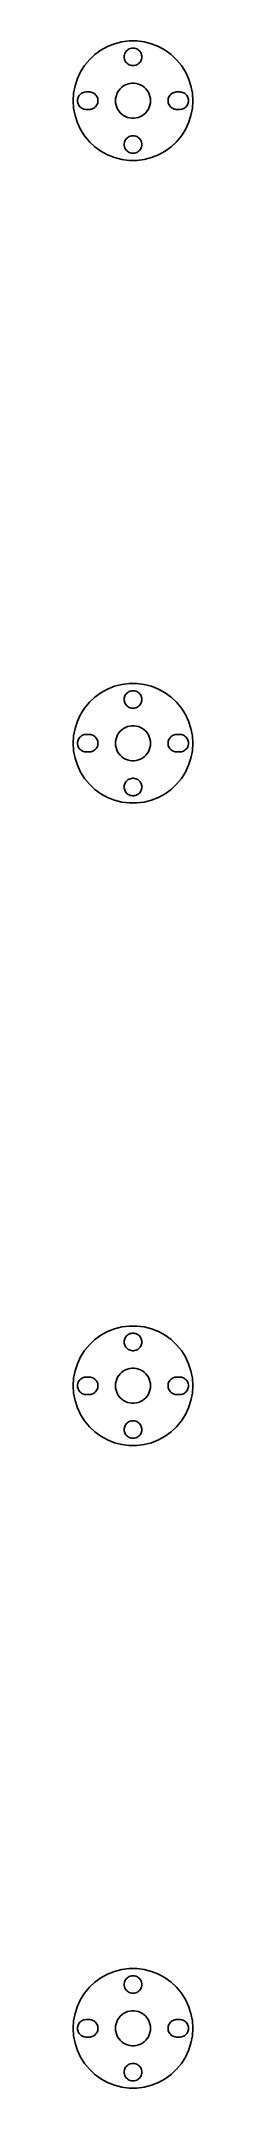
# Model space of a CAD drawing. Header units: metres. Extents: x -10 to 10, y -10 to 340.
import ezdxf

# ---------------------------------------------------------------- set-up
doc = ezdxf.new("R2010")
doc.units = ezdxf.units.M

msp = doc.modelspace()

# ---------------------------------------------------------------- linework, layer by layer
for p, q in [((-1.92065, 340.068), (-3.16742, 339.748)), ((-0.6436, 340.23), (-1.92065, 340.068)), ((0.6436, 340.23), (-0.6436, 340.23)), ((1.92065, 340.068), (0.6436, 340.23)), ((3.16742, 339.748), (1.92065, 340.068)), ((-7.47192, 337.017), (-8.29242, 336.025)), ((-6.53358, 337.898), (-7.47192, 337.017)), ((-5.49222, 338.654), (-6.53358, 337.898)), ((-4.36423, 339.274), (-5.49222, 338.654)), ((-3.16742, 339.748), (-4.36423, 339.274)), ((-1.5, 337.5), (-1.48816, 337.688)), ((-1.48816, 337.312), (-1.5, 337.5)), ((-1.48816, 337.688), (-1.45287, 337.873)), ((-1.45287, 337.127), (-1.48816, 337.312)), ((-1.45287, 337.873), (-1.39465, 338.052)), ((-1.39465, 336.948), (-1.45287, 337.127)), ((-1.39465, 338.052), (-1.31445, 338.223)), ((-1.31445, 336.777), (-1.39465, 336.948)), ((-1.31445, 338.223), (-1.21352, 338.382)), ((-1.21352, 336.618), (-1.31445, 336.777)), ((-1.21352, 338.382), (-1.09344, 338.527)), ((-1.09344, 336.473), (-1.21352, 336.618)), ((-1.09344, 338.527), (-0.956131, 338.656)), ((-0.956131, 336.344), (-1.09344, 336.473)), ((-0.956131, 338.656), (-0.803726, 338.766)), ((-0.803726, 338.766), (-0.638657, 338.857)), ((-0.638657, 338.857), (-0.463516, 338.927)), ((-0.463516, 338.927), (-0.281067, 338.973)), ((-0.281067, 338.973), (-0.094177, 338.997)), ((-0.094177, 338.997), (0.094177, 338.997)), ((0.094177, 338.997), (0.281067, 338.973)), ((0.281067, 338.973), (0.463516, 338.927)), ((0.463516, 338.927), (0.638657, 338.857)), ((0.638657, 338.857), (0.803726, 338.766)), ((0.803726, 338.766), (0.956131, 338.656)), ((0.956131, 338.656), (1.09344, 338.527)), ((1.09344, 336.473), (0.956131, 336.344)), ((1.09344, 338.527), (1.21352, 338.382)), ((1.21352, 336.618), (1.09344, 336.473)), ((1.21352, 338.382), (1.31445, 338.223)), ((1.31445, 336.777), (1.21352, 336.618)), ((1.31445, 338.223), (1.39465, 338.052)), ((1.39465, 336.948), (1.31445, 336.777)), ((1.39465, 338.052), (1.45287, 337.873)), ((1.45287, 337.127), (1.39465, 336.948)), ((1.45287, 337.873), (1.48816, 337.688)), ((1.48816, 337.312), (1.45287, 337.127)), ((1.48816, 337.688), (1.5, 337.5)), ((1.5, 337.5), (1.48816, 337.312)), ((4.36423, 339.274), (3.16742, 339.748)), ((5.49222, 338.654), (4.36423, 339.274)), ((6.53358, 337.898), (5.49222, 338.654)), ((7.47192, 337.017), (6.53358, 337.898)), ((8.29242, 336.025), (7.47192, 337.017)), ((-9.5302, 333.773), (-9.92796, 332.549)), ((-8.98213, 334.938), (-9.5302, 333.773)), ((-8.29242, 336.025), (-8.98213, 334.938)), ((-0.803726, 336.234), (-0.956131, 336.344)), ((-0.927048, 332.853), (-0.562134, 332.947)), ((-0.638657, 336.143), (-0.803726, 336.234)), ((-0.463516, 336.073), (-0.638657, 336.143)), ((-0.562134, 332.947), (-0.18837, 332.994)), ((-0.281067, 336.027), (-0.463516, 336.073)), ((-0.094177, 336.003), (-0.281067, 336.027)), ((-0.18837, 332.994), (0.18837, 332.994)), ((0.094177, 336.003), (-0.094177, 336.003)), ((0.281067, 336.027), (0.094177, 336.003)), ((0.18837, 332.994), (0.562134, 332.947)), ((0.463516, 336.073), (0.281067, 336.027)), ((0.638657, 336.143), (0.463516, 336.073)), ((0.562134, 332.947), (0.927048, 332.853)), ((0.803726, 336.234), (0.638657, 336.143)), ((0.956131, 336.344), (0.803726, 336.234)), ((8.98213, 334.938), (8.29242, 336.025)), ((9.5302, 333.773), (8.98213, 334.938)), ((9.92796, 332.549), (9.5302, 333.773)), ((-10.1692, 331.285), (-10.25, 330)), ((-10.25, 330), (-10.1692, 328.715)), ((-9.92796, 332.549), (-10.1692, 331.285)), ((-9.5, 330), (-9.48816, 330.188)), ((-9.48816, 329.812), (-9.5, 330)), ((-9.48816, 330.188), (-9.45287, 330.373)), ((-9.45287, 329.627), (-9.48816, 329.812)), ((-9.45287, 330.373), (-9.39465, 330.552)), ((-9.39465, 329.448), (-9.45287, 329.627)), ((-9.39465, 330.552), (-9.31445, 330.723)), ((-9.31445, 329.277), (-9.39465, 329.448)), ((-9.31445, 330.723), (-9.21352, 330.882)), ((-9.21352, 330.882), (-9.09344, 331.027)), ((-9.09344, 331.027), (-8.95613, 331.156)), ((-8.95613, 331.156), (-8.80373, 331.266)), ((-8.80373, 331.266), (-8.63866, 331.357)), ((-8.63866, 331.357), (-8.46352, 331.427)), ((-8.46352, 331.427), (-8.28107, 331.473)), ((-8.28107, 331.473), (-8.09418, 331.497)), ((-8.09418, 331.497), (-7.40581, 331.497)), ((-7.40581, 331.497), (-7.21892, 331.473)), ((-7.21892, 331.473), (-7.03647, 331.427)), ((-7.03647, 331.427), (-6.86133, 331.357)), ((-6.86133, 331.357), (-6.69626, 331.266)), ((-6.69626, 331.266), (-6.54385, 331.156)), ((-6.54385, 331.156), (-6.40654, 331.027)), ((-6.40654, 331.027), (-6.28647, 330.882)), ((-6.28647, 330.882), (-6.18553, 330.723)), ((-6.18553, 330.723), (-6.10533, 330.552)), ((-6.10533, 329.448), (-6.18553, 329.277)), ((-6.10533, 330.552), (-6.04712, 330.373)), ((-6.04712, 329.627), (-6.10533, 329.448)), ((-6.04712, 330.373), (-6.01183, 330.188)), ((-6.01183, 329.812), (-6.04712, 329.627)), ((-6.01183, 330.188), (-6, 330)), ((-6, 330), (-6.01183, 329.812)), ((-3, 330), (-2.97633, 330.376)), ((-2.97633, 329.624), (-3, 330)), ((-2.97633, 330.376), (-2.90575, 330.746)), ((-2.90575, 329.254), (-2.97633, 329.624)), ((-2.90575, 330.746), (-2.78932, 331.104)), ((-2.78932, 331.104), (-2.62891, 331.445)), ((-2.62891, 331.445), (-2.42705, 331.763)), ((-2.42705, 331.763), (-2.1869, 332.054)), ((-2.1869, 332.054), (-1.91226, 332.312)), ((-1.91226, 332.312), (-1.60747, 332.533)), ((-1.60747, 332.533), (-1.27733, 332.714)), ((-1.27733, 332.714), (-0.927048, 332.853)), ((0.927048, 332.853), (1.27733, 332.714)), ((1.27733, 332.714), (1.60747, 332.533)), ((1.60747, 332.533), (1.91226, 332.312)), ((1.91226, 332.312), (2.1869, 332.054)), ((2.1869, 332.054), (2.42705, 331.763)), ((2.42705, 331.763), (2.62891, 331.445)), ((2.62891, 331.445), (2.78932, 331.104)), ((2.78932, 331.104), (2.90575, 330.746)), ((2.90575, 330.746), (2.97633, 330.376)), ((2.97633, 329.624), (2.90575, 329.254)), ((2.97633, 330.376), (3, 330)), ((3, 330), (2.97633, 329.624)), ((6, 330), (6.01183, 330.188)), ((6.01183, 329.812), (6, 330)), ((6.01183, 330.188), (6.04712, 330.373)), ((6.04712, 329.627), (6.01183, 329.812)), ((6.04712, 330.373), (6.10533, 330.552)), ((6.10533, 329.448), (6.04712, 329.627)), ((6.10533, 330.552), (6.18553, 330.723)), ((6.18553, 329.277), (6.10533, 329.448)), ((6.18553, 330.723), (6.28647, 330.882)), ((6.28647, 330.882), (6.40654, 331.027)), ((6.40654, 331.027), (6.54385, 331.156)), ((6.54385, 331.156), (6.69626, 331.266)), ((6.69626, 331.266), (6.86133, 331.357)), ((6.86133, 331.357), (7.03647, 331.427)), ((7.03647, 331.427), (7.21892, 331.473)), ((7.21892, 331.473), (7.40581, 331.497)), ((7.40581, 331.497), (8.09418, 331.497)), ((8.09418, 331.497), (8.28107, 331.473)), ((8.28107, 331.473), (8.46352, 331.427)), ((8.46352, 331.427), (8.63866, 331.357)), ((8.63866, 331.357), (8.80373, 331.266)), ((8.80373, 331.266), (8.95613, 331.156)), ((8.95613, 331.156), (9.09344, 331.027)), ((9.09344, 331.027), (9.21352, 330.882)), ((9.21352, 330.882), (9.31445, 330.723)), ((9.31445, 330.723), (9.39465, 330.552)), ((9.39465, 329.448), (9.31445, 329.277)), ((9.39465, 330.552), (9.45287, 330.373)), ((9.45287, 329.627), (9.39465, 329.448)), ((9.45287, 330.373), (9.48816, 330.188)), ((9.48816, 329.812), (9.45287, 329.627)), ((9.48816, 330.188), (9.5, 330)), ((9.5, 330), (9.48816, 329.812)), ((10.1692, 331.285), (9.92796, 332.549)), ((10.25, 330), (10.1692, 331.285)), ((10.1692, 328.715), (10.25, 330)), ((-10.1692, 328.715), (-9.92796, 327.451)), ((-9.92796, 327.451), (-9.5302, 326.227)), ((-9.5302, 326.227), (-8.98213, 325.062)), ((-9.21352, 329.118), (-9.31445, 329.277)), ((-9.09344, 328.973), (-9.21352, 329.118)), ((-8.95613, 328.844), (-9.09344, 328.973)), ((-8.80373, 328.734), (-8.95613, 328.844)), ((-8.63866, 328.643), (-8.80373, 328.734)), ((-8.46352, 328.573), (-8.63866, 328.643)), ((-8.28107, 328.527), (-8.46352, 328.573)), ((-8.09418, 328.503), (-8.28107, 328.527)), ((-7.40581, 328.503), (-8.09418, 328.503)), ((-7.21892, 328.527), (-7.40581, 328.503)), ((-7.03647, 328.573), (-7.21892, 328.527)), ((-6.86133, 328.643), (-7.03647, 328.573)), ((-6.69626, 328.734), (-6.86133, 328.643)), ((-6.54385, 328.844), (-6.69626, 328.734)), ((-6.40654, 328.973), (-6.54385, 328.844)), ((-6.28647, 329.118), (-6.40654, 328.973)), ((-6.18553, 329.277), (-6.28647, 329.118)), ((-2.78932, 328.896), (-2.90575, 329.254)), ((-2.62891, 328.555), (-2.78932, 328.896)), ((-2.42705, 328.237), (-2.62891, 328.555)), ((-2.1869, 327.946), (-2.42705, 328.237)), ((-1.91226, 327.688), (-2.1869, 327.946)), ((-1.60747, 327.467), (-1.91226, 327.688)), ((-1.27733, 327.286), (-1.60747, 327.467)), ((-0.927048, 327.147), (-1.27733, 327.286)), ((-0.562134, 327.053), (-0.927048, 327.147)), ((-0.18837, 327.006), (-0.562134, 327.053)), ((0.18837, 327.006), (-0.18837, 327.006)), ((0.562134, 327.053), (0.18837, 327.006)), ((0.927048, 327.147), (0.562134, 327.053)), ((1.27733, 327.286), (0.927048, 327.147)), ((1.60747, 327.467), (1.27733, 327.286)), ((1.91226, 327.688), (1.60747, 327.467)), ((2.1869, 327.946), (1.91226, 327.688)), ((2.42705, 328.237), (2.1869, 327.946)), ((2.62891, 328.555), (2.42705, 328.237)), ((2.78932, 328.896), (2.62891, 328.555)), ((2.90575, 329.254), (2.78932, 328.896)), ((6.28647, 329.118), (6.18553, 329.277)), ((6.40654, 328.973), (6.28647, 329.118)), ((6.54385, 328.844), (6.40654, 328.973)), ((6.69626, 328.734), (6.54385, 328.844)), ((6.86133, 328.643), (6.69626, 328.734)), ((7.03647, 328.573), (6.86133, 328.643)), ((7.21892, 328.527), (7.03647, 328.573)), ((7.40581, 328.503), (7.21892, 328.527)), ((8.09418, 328.503), (7.40581, 328.503)), ((8.28107, 328.527), (8.09418, 328.503)), ((8.46352, 328.573), (8.28107, 328.527)), ((8.63866, 328.643), (8.46352, 328.573)), ((8.80373, 328.734), (8.63866, 328.643)), ((8.95613, 328.844), (8.80373, 328.734)), ((9.09344, 328.973), (8.95613, 328.844)), ((8.98213, 325.062), (9.5302, 326.227)), ((9.21352, 329.118), (9.09344, 328.973)), ((9.31445, 329.277), (9.21352, 329.118)), ((9.5302, 326.227), (9.92796, 327.451)), ((9.92796, 327.451), (10.1692, 328.715)), ((-8.98213, 325.062), (-8.29242, 323.975)), ((-8.29242, 323.975), (-7.47192, 322.983)), ((-7.47192, 322.983), (-6.53358, 322.102)), ((-1.5, 322.5), (-1.48816, 322.688)), ((-1.48816, 322.312), (-1.5, 322.5)), ((-1.48816, 322.688), (-1.45287, 322.873)), ((-1.45287, 322.873), (-1.39465, 323.052)), ((-1.39465, 323.052), (-1.31445, 323.223)), ((-1.31445, 323.223), (-1.21352, 323.382)), ((-1.21352, 323.382), (-1.09344, 323.527)), ((-1.09344, 323.527), (-0.956131, 323.656)), ((-0.956131, 323.656), (-0.803726, 323.766)), ((-0.803726, 323.766), (-0.638657, 323.857)), ((-0.638657, 323.857), (-0.463516, 323.927)), ((-0.463516, 323.927), (-0.281067, 323.973)), ((-0.281067, 323.973), (-0.094177, 323.997)), ((-0.094177, 323.997), (0.094177, 323.997)), ((0.094177, 323.997), (0.281067, 323.973)), ((0.281067, 323.973), (0.463516, 323.927)), ((0.463516, 323.927), (0.638657, 323.857)), ((0.638657, 323.857), (0.803726, 323.766)), ((0.803726, 323.766), (0.956131, 323.656)), ((0.956131, 323.656), (1.09344, 323.527)), ((1.09344, 323.527), (1.21352, 323.382)), ((1.21352, 323.382), (1.31445, 323.223)), ((1.31445, 323.223), (1.39465, 323.052)), ((1.39465, 323.052), (1.45287, 322.873)), ((1.45287, 322.873), (1.48816, 322.688)), ((1.48816, 322.688), (1.5, 322.5)), ((1.5, 322.5), (1.48816, 322.312)), ((6.53358, 322.102), (7.47192, 322.983)), ((7.47192, 322.983), (8.29242, 323.975)), ((8.29242, 323.975), (8.98213, 325.062)), ((-6.53358, 322.102), (-5.49222, 321.346)), ((-5.49222, 321.346), (-4.36423, 320.726)), ((-4.36423, 320.726), (-3.16742, 320.252)), ((-3.16742, 320.252), (-1.92065, 319.932)), ((-1.92065, 319.932), (-0.6436, 319.77)), ((-1.45287, 322.127), (-1.48816, 322.312)), ((-1.39465, 321.948), (-1.45287, 322.127)), ((-1.31445, 321.777), (-1.39465, 321.948)), ((-1.21352, 321.618), (-1.31445, 321.777)), ((-1.09344, 321.473), (-1.21352, 321.618)), ((-0.956131, 321.344), (-1.09344, 321.473)), ((-0.803726, 321.234), (-0.956131, 321.344)), ((-0.638657, 321.143), (-0.803726, 321.234)), ((-0.6436, 319.77), (0.6436, 319.77)), ((-0.463516, 321.073), (-0.638657, 321.143)), ((-0.281067, 321.027), (-0.463516, 321.073)), ((-0.094177, 321.003), (-0.281067, 321.027)), ((0.094177, 321.003), (-0.094177, 321.003)), ((0.281067, 321.027), (0.094177, 321.003)), ((0.463516, 321.073), (0.281067, 321.027)), ((0.638657, 321.143), (0.463516, 321.073)), ((0.803726, 321.234), (0.638657, 321.143)), ((0.6436, 319.77), (1.92065, 319.932)), ((0.956131, 321.344), (0.803726, 321.234)), ((1.09344, 321.473), (0.956131, 321.344)), ((1.21352, 321.618), (1.09344, 321.473)), ((1.31445, 321.777), (1.21352, 321.618)), ((1.39465, 321.948), (1.31445, 321.777)), ((1.45287, 322.127), (1.39465, 321.948)), ((1.48816, 322.312), (1.45287, 322.127)), ((1.92065, 319.932), (3.16742, 320.252)), ((3.16742, 320.252), (4.36423, 320.726)), ((4.36423, 320.726), (5.49222, 321.346)), ((5.49222, 321.346), (6.53358, 322.102)), ((-6.53358, 227.898), (-7.47192, 227.017)), ((-5.49222, 228.654), (-6.53358, 227.898)), ((-4.36423, 229.274), (-5.49222, 228.654)), ((-3.16742, 229.748), (-4.36423, 229.274)), ((-1.92065, 230.068), (-3.16742, 229.748)), ((-0.6436, 230.23), (-1.92065, 230.068)), ((-1.48816, 227.688), (-1.45287, 227.873)), ((-1.45287, 227.873), (-1.39465, 228.052)), ((-1.39465, 228.052), (-1.31445, 228.223)), ((-1.31445, 228.223), (-1.21352, 228.382)), ((-1.21352, 228.382), (-1.09344, 228.527)), ((-1.09344, 228.527), (-0.956131, 228.656)), ((-0.956131, 228.656), (-0.803726, 228.766)), ((-0.803726, 228.766), (-0.638657, 228.857)), ((0.6436, 230.23), (-0.6436, 230.23)), ((-0.638657, 228.857), (-0.463516, 228.927)), ((-0.463516, 228.927), (-0.281067, 228.973)), ((-0.281067, 228.973), (-0.094177, 228.997)), ((-0.094177, 228.997), (0.094177, 228.997)), ((0.094177, 228.997), (0.281067, 228.973)), ((0.281067, 228.973), (0.463516, 228.927)), ((0.463516, 228.927), (0.638657, 228.857)), ((0.638657, 228.857), (0.803726, 228.766)), ((1.92065, 230.068), (0.6436, 230.23)), ((0.803726, 228.766), (0.956131, 228.656)), ((0.956131, 228.656), (1.09344, 228.527)), ((1.09344, 228.527), (1.21352, 228.382)), ((1.21352, 228.382), (1.31445, 228.223)), ((1.31445, 228.223), (1.39465, 228.052)), ((1.39465, 228.052), (1.45287, 227.873)), ((1.45287, 227.873), (1.48816, 227.688)), ((3.16742, 229.748), (1.92065, 230.068)), ((4.36423, 229.274), (3.16742, 229.748)), ((5.49222, 228.654), (4.36423, 229.274)), ((6.53358, 227.898), (5.49222, 228.654)), ((7.47192, 227.017), (6.53358, 227.898)), ((-8.98213, 224.938), (-9.5302, 223.773)), ((-8.29242, 226.025), (-8.98213, 224.938)), ((-7.47192, 227.017), (-8.29242, 226.025)), ((-1.5, 227.5), (-1.48816, 227.688)), ((-1.48816, 227.312), (-1.5, 227.5)), ((-1.45287, 227.127), (-1.48816, 227.312)), ((-1.39465, 226.948), (-1.45287, 227.127)), ((-1.31445, 226.777), (-1.39465, 226.948)), ((-1.21352, 226.618), (-1.31445, 226.777)), ((-1.09344, 226.473), (-1.21352, 226.618)), ((-0.956131, 226.344), (-1.09344, 226.473)), ((-0.803726, 226.234), (-0.956131, 226.344)), ((-0.638657, 226.143), (-0.803726, 226.234)), ((-0.463516, 226.073), (-0.638657, 226.143)), ((-0.281067, 226.027), (-0.463516, 226.073)), ((-0.094177, 226.003), (-0.281067, 226.027)), ((0.094177, 226.003), (-0.094177, 226.003)), ((0.281067, 226.027), (0.094177, 226.003)), ((0.463516, 226.073), (0.281067, 226.027)), ((0.638657, 226.143), (0.463516, 226.073)), ((0.803726, 226.234), (0.638657, 226.143)), ((0.956131, 226.344), (0.803726, 226.234)), ((1.09344, 226.473), (0.956131, 226.344)), ((1.21352, 226.618), (1.09344, 226.473)), ((1.31445, 226.777), (1.21352, 226.618)), ((1.39465, 226.948), (1.31445, 226.777)), ((1.45287, 227.127), (1.39465, 226.948)), ((1.48816, 227.312), (1.45287, 227.127)), ((1.48816, 227.688), (1.5, 227.5)), ((1.5, 227.5), (1.48816, 227.312)), ((8.29242, 226.025), (7.47192, 227.017)), ((8.98213, 224.938), (8.29242, 226.025)), ((9.5302, 223.773), (8.98213, 224.938)), ((-10.1692, 221.285), (-10.25, 220)), ((-9.92796, 222.549), (-10.1692, 221.285)), ((-9.5302, 223.773), (-9.92796, 222.549)), ((-9.31445, 220.723), (-9.21352, 220.882)), ((-9.21352, 220.882), (-9.09344, 221.027)), ((-9.09344, 221.027), (-8.95613, 221.156)), ((-8.95613, 221.156), (-8.80373, 221.266)), ((-8.80373, 221.266), (-8.63866, 221.357)), ((-8.63866, 221.357), (-8.46352, 221.427)), ((-8.46352, 221.427), (-8.28107, 221.473)), ((-8.28107, 221.473), (-8.09418, 221.497)), ((-8.09418, 221.497), (-7.40581, 221.497)), ((-7.40581, 221.497), (-7.21892, 221.473)), ((-7.21892, 221.473), (-7.03647, 221.427)), ((-7.03647, 221.427), (-6.86133, 221.357)), ((-6.86133, 221.357), (-6.69626, 221.266)), ((-6.69626, 221.266), (-6.54385, 221.156)), ((-6.54385, 221.156), (-6.40654, 221.027)), ((-6.40654, 221.027), (-6.28647, 220.882)), ((-6.28647, 220.882), (-6.18553, 220.723)), ((-2.90575, 220.746), (-2.78932, 221.104)), ((-2.78932, 221.104), (-2.62891, 221.445)), ((-2.62891, 221.445), (-2.42705, 221.763)), ((-2.42705, 221.763), (-2.1869, 222.054)), ((-2.1869, 222.054), (-1.91226, 222.312)), ((-1.91226, 222.312), (-1.60747, 222.533)), ((-1.60747, 222.533), (-1.27733, 222.714)), ((-1.27733, 222.714), (-0.927048, 222.853)), ((-0.927048, 222.853), (-0.562134, 222.947)), ((-0.562134, 222.947), (-0.18837, 222.994)), ((-0.18837, 222.994), (0.18837, 222.994)), ((0.18837, 222.994), (0.562134, 222.947)), ((0.562134, 222.947), (0.927048, 222.853)), ((0.927048, 222.853), (1.27733, 222.714)), ((1.27733, 222.714), (1.60747, 222.533)), ((1.60747, 222.533), (1.91226, 222.312)), ((1.91226, 222.312), (2.1869, 222.054)), ((2.1869, 222.054), (2.42705, 221.763)), ((2.42705, 221.763), (2.62891, 221.445)), ((2.62891, 221.445), (2.78932, 221.104)), ((2.78932, 221.104), (2.90575, 220.746)), ((6.18553, 220.723), (6.28647, 220.882)), ((6.28647, 220.882), (6.40654, 221.027)), ((6.40654, 221.027), (6.54385, 221.156)), ((6.54385, 221.156), (6.69626, 221.266)), ((6.69626, 221.266), (6.86133, 221.357)), ((6.86133, 221.357), (7.03647, 221.427)), ((7.03647, 221.427), (7.21892, 221.473)), ((7.21892, 221.473), (7.40581, 221.497)), ((7.40581, 221.497), (8.09418, 221.497)), ((8.09418, 221.497), (8.28107, 221.473)), ((8.28107, 221.473), (8.46352, 221.427)), ((8.46352, 221.427), (8.63866, 221.357)), ((8.63866, 221.357), (8.80373, 221.266)), ((8.80373, 221.266), (8.95613, 221.156)), ((8.95613, 221.156), (9.09344, 221.027)), ((9.09344, 221.027), (9.21352, 220.882)), ((9.21352, 220.882), (9.31445, 220.723)), ((9.92796, 222.549), (9.5302, 223.773)), ((10.1692, 221.285), (9.92796, 222.549)), ((10.25, 220), (10.1692, 221.285)), ((-10.25, 220), (-10.1692, 218.715)), ((-10.1692, 218.715), (-9.92796, 217.451)), ((-9.92796, 217.451), (-9.5302, 216.227)), ((-9.5, 220), (-9.48816, 220.188)), ((-9.48816, 219.812), (-9.5, 220)), ((-9.48816, 220.188), (-9.45287, 220.373)), ((-9.45287, 219.627), (-9.48816, 219.812)), ((-9.45287, 220.373), (-9.39465, 220.552)), ((-9.39465, 219.448), (-9.45287, 219.627)), ((-9.39465, 220.552), (-9.31445, 220.723)), ((-9.31445, 219.277), (-9.39465, 219.448)), ((-9.21352, 219.118), (-9.31445, 219.277)), ((-9.09344, 218.973), (-9.21352, 219.118)), ((-8.95613, 218.844), (-9.09344, 218.973)), ((-8.80373, 218.734), (-8.95613, 218.844)), ((-8.63866, 218.643), (-8.80373, 218.734)), ((-8.46352, 218.573), (-8.63866, 218.643)), ((-8.28107, 218.527), (-8.46352, 218.573)), ((-8.09418, 218.503), (-8.28107, 218.527)), ((-7.40581, 218.503), (-8.09418, 218.503)), ((-7.21892, 218.527), (-7.40581, 218.503)), ((-7.03647, 218.573), (-7.21892, 218.527)), ((-6.86133, 218.643), (-7.03647, 218.573)), ((-6.69626, 218.734), (-6.86133, 218.643)), ((-6.54385, 218.844), (-6.69626, 218.734)), ((-6.40654, 218.973), (-6.54385, 218.844)), ((-6.28647, 219.118), (-6.40654, 218.973)), ((-6.18553, 219.277), (-6.28647, 219.118)), ((-6.18553, 220.723), (-6.10533, 220.552)), ((-6.10533, 219.448), (-6.18553, 219.277)), ((-6.10533, 220.552), (-6.04712, 220.373)), ((-6.04712, 219.627), (-6.10533, 219.448)), ((-6.04712, 220.373), (-6.01183, 220.188)), ((-6.01183, 219.812), (-6.04712, 219.627)), ((-6.01183, 220.188), (-6, 220)), ((-6, 220), (-6.01183, 219.812)), ((-3, 220), (-2.97633, 220.376)), ((-2.97633, 219.624), (-3, 220)), ((-2.97633, 220.376), (-2.90575, 220.746)), ((-2.90575, 219.254), (-2.97633, 219.624)), ((-2.78932, 218.896), (-2.90575, 219.254)), ((-2.62891, 218.555), (-2.78932, 218.896)), ((-2.42705, 218.237), (-2.62891, 218.555)), ((-2.1869, 217.946), (-2.42705, 218.237)), ((-1.91226, 217.688), (-2.1869, 217.946)), ((-1.60747, 217.467), (-1.91226, 217.688)), ((-1.27733, 217.286), (-1.60747, 217.467)), ((-0.927048, 217.147), (-1.27733, 217.286)), ((1.27733, 217.286), (0.927048, 217.147)), ((1.60747, 217.467), (1.27733, 217.286)), ((1.91226, 217.688), (1.60747, 217.467)), ((2.1869, 217.946), (1.91226, 217.688)), ((2.42705, 218.237), (2.1869, 217.946)), ((2.62891, 218.555), (2.42705, 218.237)), ((2.78932, 218.896), (2.62891, 218.555)), ((2.90575, 219.254), (2.78932, 218.896)), ((2.90575, 220.746), (2.97633, 220.376)), ((2.97633, 219.624), (2.90575, 219.254)), ((2.97633, 220.376), (3, 220)), ((3, 220), (2.97633, 219.624)), ((6, 220), (6.01183, 220.188)), ((6.01183, 219.812), (6, 220)), ((6.01183, 220.188), (6.04712, 220.373)), ((6.04712, 219.627), (6.01183, 219.812)), ((6.04712, 220.373), (6.10533, 220.552)), ((6.10533, 219.448), (6.04712, 219.627)), ((6.10533, 220.552), (6.18553, 220.723)), ((6.18553, 219.277), (6.10533, 219.448)), ((6.28647, 219.118), (6.18553, 219.277)), ((6.40654, 218.973), (6.28647, 219.118)), ((6.54385, 218.844), (6.40654, 218.973)), ((6.69626, 218.734), (6.54385, 218.844)), ((6.86133, 218.643), (6.69626, 218.734)), ((7.03647, 218.573), (6.86133, 218.643)), ((7.21892, 218.527), (7.03647, 218.573)), ((7.40581, 218.503), (7.21892, 218.527)), ((8.09418, 218.503), (7.40581, 218.503)), ((8.28107, 218.527), (8.09418, 218.503)), ((8.46352, 218.573), (8.28107, 218.527)), ((8.63866, 218.643), (8.46352, 218.573)), ((8.80373, 218.734), (8.63866, 218.643)), ((8.95613, 218.844), (8.80373, 218.734)), ((9.09344, 218.973), (8.95613, 218.844)), ((9.21352, 219.118), (9.09344, 218.973)), ((9.31445, 219.277), (9.21352, 219.118)), ((9.31445, 220.723), (9.39465, 220.552)), ((9.39465, 219.448), (9.31445, 219.277)), ((9.39465, 220.552), (9.45287, 220.373)), ((9.45287, 219.627), (9.39465, 219.448)), ((9.45287, 220.373), (9.48816, 220.188)), ((9.48816, 219.812), (9.45287, 219.627)), ((9.48816, 220.188), (9.5, 220)), ((9.5, 220), (9.48816, 219.812)), ((9.5302, 216.227), (9.92796, 217.451)), ((9.92796, 217.451), (10.1692, 218.715)), ((10.1692, 218.715), (10.25, 220)), ((-9.5302, 216.227), (-8.98213, 215.062)), ((-8.98213, 215.062), (-8.29242, 213.975)), ((-8.29242, 213.975), (-7.47192, 212.983)), ((-0.562134, 217.053), (-0.927048, 217.147)), ((-0.803726, 213.766), (-0.638657, 213.857)), ((-0.638657, 213.857), (-0.463516, 213.927)), ((-0.18837, 217.006), (-0.562134, 217.053)), ((-0.463516, 213.927), (-0.281067, 213.973)), ((-0.281067, 213.973), (-0.094177, 213.997)), ((0.18837, 217.006), (-0.18837, 217.006)), ((-0.094177, 213.997), (0.094177, 213.997)), ((0.094177, 213.997), (0.281067, 213.973)), ((0.562134, 217.053), (0.18837, 217.006)), ((0.281067, 213.973), (0.463516, 213.927)), ((0.463516, 213.927), (0.638657, 213.857)), ((0.927048, 217.147), (0.562134, 217.053)), ((0.638657, 213.857), (0.803726, 213.766)), ((7.47192, 212.983), (8.29242, 213.975)), ((8.29242, 213.975), (8.98213, 215.062)), ((8.98213, 215.062), (9.5302, 216.227)), ((-7.47192, 212.983), (-6.53358, 212.102)), ((-6.53358, 212.102), (-5.49222, 211.346)), ((-5.49222, 211.346), (-4.36423, 210.726)), ((-4.36423, 210.726), (-3.16742, 210.252)), ((-1.5, 212.5), (-1.48816, 212.688)), ((-1.48816, 212.312), (-1.5, 212.5)), ((-1.48816, 212.688), (-1.45287, 212.873)), ((-1.45287, 212.127), (-1.48816, 212.312)), ((-1.45287, 212.873), (-1.39465, 213.052)), ((-1.39465, 211.948), (-1.45287, 212.127)), ((-1.39465, 213.052), (-1.31445, 213.223)), ((-1.31445, 211.777), (-1.39465, 211.948)), ((-1.31445, 213.223), (-1.21352, 213.382)), ((-1.21352, 211.618), (-1.31445, 211.777)), ((-1.21352, 213.382), (-1.09344, 213.527)), ((-1.09344, 211.473), (-1.21352, 211.618)), ((-1.09344, 213.527), (-0.956131, 213.656)), ((-0.956131, 211.344), (-1.09344, 211.473)), ((-0.956131, 213.656), (-0.803726, 213.766)), ((-0.803726, 211.234), (-0.956131, 211.344)), ((-0.638657, 211.143), (-0.803726, 211.234)), ((-0.463516, 211.073), (-0.638657, 211.143)), ((-0.281067, 211.027), (-0.463516, 211.073)), ((-0.094177, 211.003), (-0.281067, 211.027)), ((0.094177, 211.003), (-0.094177, 211.003)), ((0.281067, 211.027), (0.094177, 211.003)), ((0.463516, 211.073), (0.281067, 211.027)), ((0.638657, 211.143), (0.463516, 211.073)), ((0.803726, 211.234), (0.638657, 211.143)), ((0.803726, 213.766), (0.956131, 213.656)), ((0.956131, 211.344), (0.803726, 211.234)), ((0.956131, 213.656), (1.09344, 213.527)), ((1.09344, 211.473), (0.956131, 211.344)), ((1.09344, 213.527), (1.21352, 213.382)), ((1.21352, 211.618), (1.09344, 211.473)), ((1.21352, 213.382), (1.31445, 213.223)), ((1.31445, 211.777), (1.21352, 211.618)), ((1.31445, 213.223), (1.39465, 213.052)), ((1.39465, 211.948), (1.31445, 211.777)), ((1.39465, 213.052), (1.45287, 212.873)), ((1.45287, 212.127), (1.39465, 211.948)), ((1.45287, 212.873), (1.48816, 212.688)), ((1.48816, 212.312), (1.45287, 212.127)), ((1.48816, 212.688), (1.5, 212.5)), ((1.5, 212.5), (1.48816, 212.312)), ((3.16742, 210.252), (4.36423, 210.726)), ((4.36423, 210.726), (5.49222, 211.346)), ((5.49222, 211.346), (6.53358, 212.102)), ((6.53358, 212.102), (7.47192, 212.983)), ((-3.16742, 210.252), (-1.92065, 209.932)), ((-1.92065, 209.932), (-0.6436, 209.77)), ((-0.6436, 209.77), (0.6436, 209.77)), ((0.6436, 209.77), (1.92065, 209.932)), ((1.92065, 209.932), (3.16742, 210.252)), ((-4.36423, 119.274), (-5.49222, 118.654)), ((-3.16742, 119.748), (-4.36423, 119.274)), ((-1.92065, 120.068), (-3.16742, 119.748)), ((-0.6436, 120.23), (-1.92065, 120.068)), ((0.6436, 120.23), (-0.6436, 120.23)), ((1.92065, 120.068), (0.6436, 120.23)), ((3.16742, 119.748), (1.92065, 120.068)), ((4.36423, 119.274), (3.16742, 119.748)), ((5.49222, 118.654), (4.36423, 119.274)), ((-8.29242, 116.025), (-8.98213, 114.938)), ((-7.47192, 117.017), (-8.29242, 116.025)), ((-6.53358, 117.898), (-7.47192, 117.017)), ((-5.49222, 118.654), (-6.53358, 117.898)), ((-1.5, 117.5), (-1.48816, 117.688)), ((-1.48816, 117.312), (-1.5, 117.5)), ((-1.48816, 117.688), (-1.45287, 117.873)), ((-1.45287, 117.127), (-1.48816, 117.312)), ((-1.45287, 117.873), (-1.39465, 118.052)), ((-1.39465, 116.948), (-1.45287, 117.127)), ((-1.39465, 118.052), (-1.31445, 118.223)), ((-1.31445, 116.777), (-1.39465, 116.948)), ((-1.31445, 118.223), (-1.21352, 118.382)), ((-1.21352, 116.618), (-1.31445, 116.777)), ((-1.21352, 118.382), (-1.09344, 118.527)), ((-1.09344, 116.473), (-1.21352, 116.618)), ((-1.09344, 118.527), (-0.956131, 118.656)), ((-0.956131, 116.344), (-1.09344, 116.473)), ((-0.956131, 118.656), (-0.803726, 118.766)), ((-0.803726, 116.234), (-0.956131, 116.344)), ((-0.803726, 118.766), (-0.638657, 118.857)), ((-0.638657, 116.143), (-0.803726, 116.234)), ((-0.638657, 118.857), (-0.463516, 118.927)), ((-0.463516, 116.073), (-0.638657, 116.143)), ((-0.463516, 118.927), (-0.281067, 118.973)), ((-0.281067, 116.027), (-0.463516, 116.073)), ((-0.281067, 118.973), (-0.094177, 118.997)), ((-0.094177, 116.003), (-0.281067, 116.027)), ((-0.094177, 118.997), (0.094177, 118.997)), ((0.094177, 116.003), (-0.094177, 116.003)), ((0.094177, 118.997), (0.281067, 118.973)), ((0.281067, 116.027), (0.094177, 116.003)), ((0.281067, 118.973), (0.463516, 118.927)), ((0.463516, 116.073), (0.281067, 116.027)), ((0.463516, 118.927), (0.638657, 118.857)), ((0.638657, 116.143), (0.463516, 116.073)), ((0.638657, 118.857), (0.803726, 118.766)), ((0.803726, 116.234), (0.638657, 116.143)), ((0.803726, 118.766), (0.956131, 118.656)), ((0.956131, 116.344), (0.803726, 116.234)), ((0.956131, 118.656), (1.09344, 118.527)), ((1.09344, 116.473), (0.956131, 116.344)), ((1.09344, 118.527), (1.21352, 118.382)), ((1.21352, 116.618), (1.09344, 116.473)), ((1.21352, 118.382), (1.31445, 118.223)), ((1.31445, 116.777), (1.21352, 116.618)), ((1.31445, 118.223), (1.39465, 118.052)), ((1.39465, 116.948), (1.31445, 116.777)), ((1.39465, 118.052), (1.45287, 117.873)), ((1.45287, 117.127), (1.39465, 116.948)), ((1.45287, 117.873), (1.48816, 117.688)), ((1.48816, 117.312), (1.45287, 117.127)), ((1.48816, 117.688), (1.5, 117.5)), ((1.5, 117.5), (1.48816, 117.312)), ((6.53358, 117.898), (5.49222, 118.654)), ((7.47192, 117.017), (6.53358, 117.898)), ((8.29242, 116.025), (7.47192, 117.017)), ((8.98213, 114.938), (8.29242, 116.025)), ((-9.92796, 112.549), (-10.1692, 111.285)), ((-9.5302, 113.773), (-9.92796, 112.549)), ((-8.98213, 114.938), (-9.5302, 113.773)), ((-2.1869, 112.054), (-1.91226, 112.312)), ((-1.91226, 112.312), (-1.60747, 112.533)), ((-1.60747, 112.533), (-1.27733, 112.714)), ((-1.27733, 112.714), (-0.927048, 112.853)), ((-0.927048, 112.853), (-0.562134, 112.947)), ((-0.562134, 112.947), (-0.18837, 112.994)), ((-0.18837, 112.994), (0.18837, 112.994)), ((0.18837, 112.994), (0.562134, 112.947)), ((0.562134, 112.947), (0.927048, 112.853)), ((0.927048, 112.853), (1.27733, 112.714)), ((1.27733, 112.714), (1.60747, 112.533)), ((1.60747, 112.533), (1.91226, 112.312)), ((1.91226, 112.312), (2.1869, 112.054)), ((9.5302, 113.773), (8.98213, 114.938)), ((9.92796, 112.549), (9.5302, 113.773)), ((10.1692, 111.285), (9.92796, 112.549)), ((-10.1692, 111.285), (-10.25, 110)), ((-10.25, 110), (-10.1692, 108.715)), ((-10.1692, 108.715), (-9.92796, 107.451)), ((-9.5, 110), (-9.48816, 110.188)), ((-9.48816, 109.812), (-9.5, 110)), ((-9.48816, 110.188), (-9.45287, 110.373)), ((-9.45287, 109.627), (-9.48816, 109.812)), ((-9.45287, 110.373), (-9.39465, 110.552)), ((-9.39465, 109.448), (-9.45287, 109.627)), ((-9.39465, 110.552), (-9.31445, 110.723)), ((-9.31445, 109.277), (-9.39465, 109.448)), ((-9.31445, 110.723), (-9.21352, 110.882)), ((-9.21352, 109.118), (-9.31445, 109.277)), ((-9.21352, 110.882), (-9.09344, 111.027)), ((-9.09344, 108.973), (-9.21352, 109.118)), ((-9.09344, 111.027), (-8.95613, 111.156)), ((-8.95613, 108.844), (-9.09344, 108.973)), ((-8.95613, 111.156), (-8.80373, 111.266)), ((-8.80373, 108.734), (-8.95613, 108.844)), ((-8.80373, 111.266), (-8.63866, 111.357)), ((-8.63866, 108.643), (-8.80373, 108.734)), ((-8.63866, 111.357), (-8.46352, 111.427)), ((-8.46352, 108.573), (-8.63866, 108.643)), ((-8.46352, 111.427), (-8.28107, 111.473)), ((-8.28107, 111.473), (-8.09418, 111.497)), ((-8.09418, 111.497), (-7.40581, 111.497)), ((-7.40581, 111.497), (-7.21892, 111.473)), ((-7.21892, 111.473), (-7.03647, 111.427)), ((-7.03647, 111.427), (-6.86133, 111.357)), ((-6.86133, 108.643), (-7.03647, 108.573)), ((-6.86133, 111.357), (-6.69626, 111.266)), ((-6.69626, 108.734), (-6.86133, 108.643)), ((-6.69626, 111.266), (-6.54385, 111.156)), ((-6.54385, 108.844), (-6.69626, 108.734)), ((-6.54385, 111.156), (-6.40654, 111.027)), ((-6.40654, 108.973), (-6.54385, 108.844)), ((-6.40654, 111.027), (-6.28647, 110.882)), ((-6.28647, 109.118), (-6.40654, 108.973)), ((-6.28647, 110.882), (-6.18553, 110.723)), ((-6.18553, 109.277), (-6.28647, 109.118)), ((-6.18553, 110.723), (-6.10533, 110.552)), ((-6.10533, 109.448), (-6.18553, 109.277)), ((-6.10533, 110.552), (-6.04712, 110.373)), ((-6.04712, 109.627), (-6.10533, 109.448)), ((-6.04712, 110.373), (-6.01183, 110.188)), ((-6.01183, 109.812), (-6.04712, 109.627)), ((-6.01183, 110.188), (-6, 110)), ((-6, 110), (-6.01183, 109.812)), ((-3, 110), (-2.97633, 110.376)), ((-2.97633, 109.624), (-3, 110)), ((-2.97633, 110.376), (-2.90575, 110.746)), ((-2.90575, 109.254), (-2.97633, 109.624)), ((-2.90575, 110.746), (-2.78932, 111.104)), ((-2.78932, 108.896), (-2.90575, 109.254)), ((-2.78932, 111.104), (-2.62891, 111.445)), ((-2.62891, 108.555), (-2.78932, 108.896)), ((-2.62891, 111.445), (-2.42705, 111.763)), ((-2.42705, 111.763), (-2.1869, 112.054)), ((2.1869, 112.054), (2.42705, 111.763)), ((2.42705, 111.763), (2.62891, 111.445)), ((2.62891, 111.445), (2.78932, 111.104)), ((2.78932, 108.896), (2.62891, 108.555)), ((2.78932, 111.104), (2.90575, 110.746)), ((2.90575, 109.254), (2.78932, 108.896)), ((2.90575, 110.746), (2.97633, 110.376)), ((2.97633, 109.624), (2.90575, 109.254)), ((2.97633, 110.376), (3, 110)), ((3, 110), (2.97633, 109.624)), ((6, 110), (6.01183, 110.188)), ((6.01183, 109.812), (6, 110)), ((6.01183, 110.188), (6.04712, 110.373)), ((6.04712, 109.627), (6.01183, 109.812)), ((6.04712, 110.373), (6.10533, 110.552)), ((6.10533, 109.448), (6.04712, 109.627)), ((6.10533, 110.552), (6.18553, 110.723)), ((6.18553, 109.277), (6.10533, 109.448)), ((6.18553, 110.723), (6.28647, 110.882)), ((6.28647, 109.118), (6.18553, 109.277)), ((6.28647, 110.882), (6.40654, 111.027)), ((6.40654, 108.973), (6.28647, 109.118)), ((6.40654, 111.027), (6.54385, 111.156)), ((6.54385, 108.844), (6.40654, 108.973)), ((6.54385, 111.156), (6.69626, 111.266)), ((6.69626, 108.734), (6.54385, 108.844)), ((6.69626, 111.266), (6.86133, 111.357)), ((6.86133, 108.643), (6.69626, 108.734)), ((6.86133, 111.357), (7.03647, 111.427)), ((7.03647, 108.573), (6.86133, 108.643)), ((7.03647, 111.427), (7.21892, 111.473)), ((7.21892, 111.473), (7.40581, 111.497)), ((7.40581, 111.497), (8.09418, 111.497)), ((8.09418, 111.497), (8.28107, 111.473)), ((8.28107, 111.473), (8.46352, 111.427)), ((8.46352, 111.427), (8.63866, 111.357)), ((8.63866, 108.643), (8.46352, 108.573)), ((8.63866, 111.357), (8.80373, 111.266)), ((8.80373, 108.734), (8.63866, 108.643)), ((8.80373, 111.266), (8.95613, 111.156)), ((8.95613, 108.844), (8.80373, 108.734)), ((8.95613, 111.156), (9.09344, 111.027)), ((9.09344, 108.973), (8.95613, 108.844)), ((9.09344, 111.027), (9.21352, 110.882)), ((9.21352, 109.118), (9.09344, 108.973)), ((9.21352, 110.882), (9.31445, 110.723)), ((9.31445, 109.277), (9.21352, 109.118)), ((9.31445, 110.723), (9.39465, 110.552)), ((9.39465, 109.448), (9.31445, 109.277)), ((9.39465, 110.552), (9.45287, 110.373)), ((9.45287, 109.627), (9.39465, 109.448)), ((9.45287, 110.373), (9.48816, 110.188)), ((9.48816, 109.812), (9.45287, 109.627)), ((9.48816, 110.188), (9.5, 110)), ((9.5, 110), (9.48816, 109.812)), ((9.92796, 107.451), (10.1692, 108.715)), ((10.25, 110), (10.1692, 111.285)), ((10.1692, 108.715), (10.25, 110)), ((-9.92796, 107.451), (-9.5302, 106.227)), ((-9.5302, 106.227), (-8.98213, 105.062)), ((-8.28107, 108.527), (-8.46352, 108.573)), ((-8.09418, 108.503), (-8.28107, 108.527)), ((-7.40581, 108.503), (-8.09418, 108.503)), ((-7.21892, 108.527), (-7.40581, 108.503)), ((-7.03647, 108.573), (-7.21892, 108.527)), ((-2.42705, 108.237), (-2.62891, 108.555)), ((-2.1869, 107.946), (-2.42705, 108.237)), ((-1.91226, 107.688), (-2.1869, 107.946)), ((-1.60747, 107.467), (-1.91226, 107.688)), ((-1.27733, 107.286), (-1.60747, 107.467)), ((-0.927048, 107.147), (-1.27733, 107.286)), ((-0.562134, 107.053), (-0.927048, 107.147)), ((-0.18837, 107.006), (-0.562134, 107.053)), ((0.18837, 107.006), (-0.18837, 107.006)), ((0.562134, 107.053), (0.18837, 107.006)), ((0.927048, 107.147), (0.562134, 107.053)), ((1.27733, 107.286), (0.927048, 107.147)), ((1.60747, 107.467), (1.27733, 107.286)), ((1.91226, 107.688), (1.60747, 107.467)), ((2.1869, 107.946), (1.91226, 107.688)), ((2.42705, 108.237), (2.1869, 107.946)), ((2.62891, 108.555), (2.42705, 108.237)), ((7.21892, 108.527), (7.03647, 108.573)), ((7.40581, 108.503), (7.21892, 108.527)), ((8.09418, 108.503), (7.40581, 108.503)), ((8.28107, 108.527), (8.09418, 108.503)), ((8.46352, 108.573), (8.28107, 108.527)), ((8.98213, 105.062), (9.5302, 106.227)), ((9.5302, 106.227), (9.92796, 107.451)), ((-8.98213, 105.062), (-8.29242, 103.975)), ((-8.29242, 103.975), (-7.47192, 102.983)), ((-7.47192, 102.983), (-6.53358, 102.102)), ((-6.53358, 102.102), (-5.49222, 101.346)), ((-1.5, 102.5), (-1.48816, 102.688)), ((-1.48816, 102.312), (-1.5, 102.5)), ((-1.48816, 102.688), (-1.45287, 102.873)), ((-1.45287, 102.127), (-1.48816, 102.312)), ((-1.45287, 102.873), (-1.39465, 103.052)), ((-1.39465, 101.948), (-1.45287, 102.127)), ((-1.39465, 103.052), (-1.31445, 103.223)), ((-1.31445, 101.777), (-1.39465, 101.948)), ((-1.31445, 103.223), (-1.21352, 103.382)), ((-1.21352, 101.618), (-1.31445, 101.777)), ((-1.21352, 103.382), (-1.09344, 103.527)), ((-1.09344, 103.527), (-0.956131, 103.656)), ((-0.956131, 103.656), (-0.803726, 103.766)), ((-0.803726, 103.766), (-0.638657, 103.857)), ((-0.638657, 103.857), (-0.463516, 103.927)), ((-0.463516, 103.927), (-0.281067, 103.973)), ((-0.281067, 103.973), (-0.094177, 103.997)), ((-0.094177, 103.997), (0.094177, 103.997)), ((0.094177, 103.997), (0.281067, 103.973)), ((0.281067, 103.973), (0.463516, 103.927)), ((0.463516, 103.927), (0.638657, 103.857)), ((0.638657, 103.857), (0.803726, 103.766)), ((0.803726, 103.766), (0.956131, 103.656)), ((0.956131, 103.656), (1.09344, 103.527)), ((1.09344, 103.527), (1.21352, 103.382)), ((1.21352, 103.382), (1.31445, 103.223)), ((1.31445, 101.777), (1.21352, 101.618)), ((1.31445, 103.223), (1.39465, 103.052)), ((1.39465, 101.948), (1.31445, 101.777)), ((1.39465, 103.052), (1.45287, 102.873)), ((1.45287, 102.127), (1.39465, 101.948)), ((1.45287, 102.873), (1.48816, 102.688)), ((1.48816, 102.312), (1.45287, 102.127)), ((1.48816, 102.688), (1.5, 102.5)), ((1.5, 102.5), (1.48816, 102.312)), ((5.49222, 101.346), (6.53358, 102.102)), ((6.53358, 102.102), (7.47192, 102.983)), ((7.47192, 102.983), (8.29242, 103.975)), ((8.29242, 103.975), (8.98213, 105.062)), ((-5.49222, 101.346), (-4.36423, 100.726)), ((-4.36423, 100.726), (-3.16742, 100.252)), ((-3.16742, 100.252), (-1.92065, 99.9316)), ((-1.92065, 99.9316), (-0.6436, 99.7702)), ((-1.09344, 101.473), (-1.21352, 101.618)), ((-0.956131, 101.344), (-1.09344, 101.473)), ((-0.803726, 101.234), (-0.956131, 101.344)), ((-0.638657, 101.143), (-0.803726, 101.234)), ((-0.6436, 99.7702), (0.6436, 99.7702)), ((-0.463516, 101.073), (-0.638657, 101.143)), ((-0.281067, 101.027), (-0.463516, 101.073)), ((-0.094177, 101.003), (-0.281067, 101.027)), ((0.094177, 101.003), (-0.094177, 101.003)), ((0.281067, 101.027), (0.094177, 101.003)), ((0.463516, 101.073), (0.281067, 101.027)), ((0.638657, 101.143), (0.463516, 101.073)), ((0.803726, 101.234), (0.638657, 101.143)), ((0.6436, 99.7702), (1.92065, 99.9316)), ((0.956131, 101.344), (0.803726, 101.234)), ((1.09344, 101.473), (0.956131, 101.344)), ((1.21352, 101.618), (1.09344, 101.473)), ((1.92065, 99.9316), (3.16742, 100.252)), ((3.16742, 100.252), (4.36423, 100.726)), ((4.36423, 100.726), (5.49222, 101.346)), ((-7.47192, 7.0166), (-8.29242, 6.0248)), ((-6.53358, 7.89775), (-7.47192, 7.0166)), ((-5.49222, 8.65436), (-6.53358, 7.89775)), ((-4.36423, 9.27448), (-5.49222, 8.65436)), ((-3.16742, 9.74832), (-4.36423, 9.27448)), ((-1.92065, 10.0684), (-3.16742, 9.74832)), ((-0.6436, 10.2298), (-1.92065, 10.0684)), ((-1.5, 7.5), (-1.48816, 7.68799)), ((-1.48816, 7.312), (-1.5, 7.5)), ((-1.48816, 7.68799), (-1.45287, 7.87303)), ((-1.45287, 7.12695), (-1.48816, 7.312)), ((-1.45287, 7.87303), (-1.39465, 8.05219)), ((-1.39465, 6.9478), (-1.45287, 7.12695)), ((-1.39465, 8.05219), (-1.31445, 8.22263)), ((-1.31445, 8.22263), (-1.21352, 8.38167)), ((-1.21352, 8.38167), (-1.09344, 8.52681)), ((-1.09344, 8.52681), (-0.956131, 8.65576)), ((-0.956131, 8.65576), (-0.803726, 8.76648)), ((-0.803726, 8.76648), (-0.638657, 8.85724)), ((0.6436, 10.2298), (-0.6436, 10.2298)), ((-0.638657, 8.85724), (-0.463516, 8.92657)), ((-0.463516, 8.92657), (-0.281067, 8.97342)), ((-0.281067, 8.97342), (-0.094177, 8.99704)), ((-0.094177, 8.99704), (0.094177, 8.99704)), ((0.094177, 8.99704), (0.281067, 8.97342)), ((0.281067, 8.97342), (0.463516, 8.92657)), ((0.463516, 8.92657), (0.638657, 8.85724)), ((0.638657, 8.85724), (0.803726, 8.76648)), ((1.92065, 10.0684), (0.6436, 10.2298)), ((0.803726, 8.76648), (0.956131, 8.65576)), ((0.956131, 8.65576), (1.09344, 8.52681)), ((1.09344, 8.52681), (1.21352, 8.38167)), ((1.21352, 8.38167), (1.31445, 8.22263)), ((1.31445, 8.22263), (1.39465, 8.05219)), ((1.39465, 8.05219), (1.45287, 7.87303)), ((1.45287, 7.12695), (1.39465, 6.9478)), ((1.45287, 7.87303), (1.48816, 7.68799)), ((1.48816, 7.312), (1.45287, 7.12695)), ((1.48816, 7.68799), (1.5, 7.5)), ((1.5, 7.5), (1.48816, 7.312)), ((3.16742, 9.74832), (1.92065, 10.0684)), ((4.36423, 9.27448), (3.16742, 9.74832)), ((5.49222, 8.65436), (4.36423, 9.27448)), ((6.53358, 7.89775), (5.49222, 8.65436)), ((7.47192, 7.0166), (6.53358, 7.89775)), ((8.29242, 6.0248), (7.47192, 7.0166)), ((-9.5302, 3.77327), (-9.92796, 2.54906)), ((-8.98213, 4.93797), (-9.5302, 3.77327)), ((-8.29242, 6.0248), (-8.98213, 4.93797)), ((-1.31445, 6.77736), (-1.39465, 6.9478)), ((-1.21352, 6.61832), (-1.31445, 6.77736)), ((-1.09344, 6.47318), (-1.21352, 6.61832)), ((-0.956131, 6.34422), (-1.09344, 6.47318)), ((-0.803726, 6.23351), (-0.956131, 6.34422)), ((-0.638657, 6.14275), (-0.803726, 6.23351)), ((-0.463516, 6.07341), (-0.638657, 6.14275)), ((-0.281067, 6.02657), (-0.463516, 6.07341)), ((-0.094177, 6.00294), (-0.281067, 6.02657)), ((0.094177, 6.00294), (-0.094177, 6.00294)), ((0.281067, 6.02657), (0.094177, 6.00294)), ((0.463516, 6.07341), (0.281067, 6.02657)), ((0.638657, 6.14275), (0.463516, 6.07341)), ((0.803726, 6.23351), (0.638657, 6.14275)), ((0.956131, 6.34422), (0.803726, 6.23351)), ((1.09344, 6.47318), (0.956131, 6.34422)), ((1.21352, 6.61832), (1.09344, 6.47318)), ((1.31445, 6.77736), (1.21352, 6.61832)), ((1.39465, 6.9478), (1.31445, 6.77736)), ((8.98213, 4.93797), (8.29242, 6.0248)), ((9.5302, 3.77327), (8.98213, 4.93797)), ((9.92796, 2.54906), (9.5302, 3.77327)), ((-10.1692, 1.28465), (-10.25, 0)), ((-10.25, 0), (-10.1692, -1.28465)), ((-9.92796, 2.54906), (-10.1692, 1.28465)), ((-9.5, 0), (-9.48816, 0.187988)), ((-9.48816, -0.187988), (-9.5, 0)), ((-9.48816, 0.187988), (-9.45287, 0.373032)), ((-9.45287, 0.373032), (-9.39465, 0.552185)), ((-9.39465, 0.552185), (-9.31445, 0.722626)), ((-9.31445, 0.722626), (-9.21352, 0.881668)), ((-9.21352, 0.881668), (-9.09344, 1.02681)), ((-9.09344, 1.02681), (-8.95613, 1.15576)), ((-8.95613, 1.15576), (-8.80373, 1.26648)), ((-8.80373, 1.26648), (-8.63866, 1.35724)), ((-8.63866, 1.35724), (-8.46352, 1.42657)), ((-8.46352, 1.42657), (-8.28107, 1.47342)), ((-8.28107, 1.47342), (-8.09418, 1.49704)), ((-8.09418, 1.49704), (-7.40581, 1.49704)), ((-7.40581, 1.49704), (-7.21892, 1.47342)), ((-7.21892, 1.47342), (-7.03647, 1.42657)), ((-7.03647, 1.42657), (-6.86133, 1.35724)), ((-6.86133, 1.35724), (-6.69626, 1.26648)), ((-6.69626, 1.26648), (-6.54385, 1.15576)), ((-6.54385, 1.15576), (-6.40654, 1.02681)), ((-6.40654, 1.02681), (-6.28647, 0.881668)), ((-6.28647, 0.881668), (-6.18553, 0.722626)), ((-6.18553, 0.722626), (-6.10533, 0.552185)), ((-6.10533, 0.552185), (-6.04712, 0.373032)), ((-6.04712, 0.373032), (-6.01183, 0.187988)), ((-6.01183, 0.187988), (-6, 0)), ((-6, 0), (-6.01183, -0.187988)), ((-3, 0), (-2.97633, 0.375992)), ((-2.97633, -0.375992), (-3, 0)), ((-2.97633, 0.375992), (-2.90575, 0.746063)), ((-2.90575, 0.746063), (-2.78932, 1.10437)), ((-2.78932, 1.10437), (-2.62891, 1.44525)), ((-2.62891, 1.44525), (-2.42705, 1.76335)), ((-2.42705, 1.76335), (-2.1869, 2.05363)), ((-2.1869, 2.05363), (-1.91226, 2.31154)), ((-1.91226, 2.31154), (-1.60747, 2.53297)), ((-1.60747, 2.53297), (-1.27733, 2.71448)), ((-1.27733, 2.71448), (-0.927048, 2.85316)), ((-0.927048, 2.85316), (-0.562134, 2.94685)), ((-0.562134, 2.94685), (-0.18837, 2.99408)), ((-0.18837, 2.99408), (0.18837, 2.99408)), ((0.18837, 2.99408), (0.562134, 2.94685)), ((0.562134, 2.94685), (0.927048, 2.85316)), ((0.927048, 2.85316), (1.27733, 2.71448)), ((1.27733, 2.71448), (1.60747, 2.53297)), ((1.60747, 2.53297), (1.91226, 2.31154)), ((1.91226, 2.31154), (2.1869, 2.05363)), ((2.1869, 2.05363), (2.42705, 1.76335)), ((2.42705, 1.76335), (2.62891, 1.44525)), ((2.62891, 1.44525), (2.78932, 1.10437)), ((2.78932, 1.10437), (2.90575, 0.746063)), ((2.90575, 0.746063), (2.97633, 0.375992)), ((2.97633, 0.375992), (3, 0)), ((3, 0), (2.97633, -0.375992)), ((6, 0), (6.01183, 0.187988)), ((6.01183, -0.187988), (6, 0)), ((6.01183, 0.187988), (6.04712, 0.373032)), ((6.04712, 0.373032), (6.10533, 0.552185)), ((6.10533, 0.552185), (6.18553, 0.722626)), ((6.18553, 0.722626), (6.28647, 0.881668)), ((6.28647, 0.881668), (6.40654, 1.02681)), ((6.40654, 1.02681), (6.54385, 1.15576)), ((6.54385, 1.15576), (6.69626, 1.26648)), ((6.69626, 1.26648), (6.86133, 1.35724)), ((6.86133, 1.35724), (7.03647, 1.42657)), ((7.03647, 1.42657), (7.21892, 1.47342)), ((7.21892, 1.47342), (7.40581, 1.49704)), ((7.40581, 1.49704), (8.09418, 1.49704)), ((8.09418, 1.49704), (8.28107, 1.47342)), ((8.28107, 1.47342), (8.46352, 1.42657)), ((8.46352, 1.42657), (8.63866, 1.35724)), ((8.63866, 1.35724), (8.80373, 1.26648)), ((8.80373, 1.26648), (8.95613, 1.15576)), ((8.95613, 1.15576), (9.09344, 1.02681)), ((9.09344, 1.02681), (9.21352, 0.881668)), ((9.21352, 0.881668), (9.31445, 0.722626)), ((9.31445, 0.722626), (9.39465, 0.552185)), ((9.39465, 0.552185), (9.45287, 0.373032)), ((9.45287, 0.373032), (9.48816, 0.187988)), ((9.48816, 0.187988), (9.5, 0)), ((9.5, 0), (9.48816, -0.187988)), ((10.1692, 1.28465), (9.92796, 2.54906)), ((10.25, 0), (10.1692, 1.28465)), ((10.1692, -1.28465), (10.25, 0)), ((-10.1692, -1.28465), (-9.92796, -2.54906)), ((-9.92796, -2.54906), (-9.5302, -3.77327)), ((-9.45287, -0.373032), (-9.48816, -0.187988)), ((-9.39465, -0.552185), (-9.45287, -0.373032)), ((-9.31445, -0.722626), (-9.39465, -0.552185)), ((-9.21352, -0.881668), (-9.31445, -0.722626)), ((-9.09344, -1.02681), (-9.21352, -0.881668)), ((-8.95613, -1.15576), (-9.09344, -1.02681)), ((-8.80373, -1.26648), (-8.95613, -1.15576)), ((-8.63866, -1.35724), (-8.80373, -1.26648)), ((-8.46352, -1.42657), (-8.63866, -1.35724)), ((-8.28107, -1.47342), (-8.46352, -1.42657)), ((-8.09418, -1.49704), (-8.28107, -1.47342)), ((-7.40581, -1.49704), (-8.09418, -1.49704)), ((-7.21892, -1.47342), (-7.40581, -1.49704)), ((-7.03647, -1.42657), (-7.21892, -1.47342)), ((-6.86133, -1.35724), (-7.03647, -1.42657)), ((-6.69626, -1.26648), (-6.86133, -1.35724)), ((-6.54385, -1.15576), (-6.69626, -1.26648)), ((-6.40654, -1.02681), (-6.54385, -1.15576)), ((-6.28647, -0.881668), (-6.40654, -1.02681)), ((-6.18553, -0.722626), (-6.28647, -0.881668)), ((-6.10533, -0.552185), (-6.18553, -0.722626)), ((-6.04712, -0.373032), (-6.10533, -0.552185)), ((-6.01183, -0.187988), (-6.04712, -0.373032)), ((-2.90575, -0.746063), (-2.97633, -0.375992)), ((-2.78932, -1.10437), (-2.90575, -0.746063)), ((-2.62891, -1.44525), (-2.78932, -1.10437)), ((-2.42705, -1.76335), (-2.62891, -1.44525)), ((-2.1869, -2.05363), (-2.42705, -1.76335)), ((-1.91226, -2.31154), (-2.1869, -2.05363)), ((-1.60747, -2.53297), (-1.91226, -2.31154)), ((-1.27733, -2.71448), (-1.60747, -2.53297)), ((-0.927048, -2.85316), (-1.27733, -2.71448)), ((-0.562134, -2.94685), (-0.927048, -2.85316)), ((-0.18837, -2.99408), (-0.562134, -2.94685)), ((0.18837, -2.99408), (-0.18837, -2.99408)), ((0.562134, -2.94685), (0.18837, -2.99408)), ((0.927048, -2.85316), (0.562134, -2.94685)), ((1.27733, -2.71448), (0.927048, -2.85316)), ((1.60747, -2.53297), (1.27733, -2.71448)), ((1.91226, -2.31154), (1.60747, -2.53297)), ((2.1869, -2.05363), (1.91226, -2.31154)), ((2.42705, -1.76335), (2.1869, -2.05363)), ((2.62891, -1.44525), (2.42705, -1.76335)), ((2.78932, -1.10437), (2.62891, -1.44525)), ((2.90575, -0.746063), (2.78932, -1.10437)), ((2.97633, -0.375992), (2.90575, -0.746063)), ((6.04712, -0.373032), (6.01183, -0.187988)), ((6.10533, -0.552185), (6.04712, -0.373032)), ((6.18553, -0.722626), (6.10533, -0.552185)), ((6.28647, -0.881668), (6.18553, -0.722626)), ((6.40654, -1.02681), (6.28647, -0.881668)), ((6.54385, -1.15576), (6.40654, -1.02681)), ((6.69626, -1.26648), (6.54385, -1.15576)), ((6.86133, -1.35724), (6.69626, -1.26648)), ((7.03647, -1.42657), (6.86133, -1.35724)), ((7.21892, -1.47342), (7.03647, -1.42657)), ((7.40581, -1.49704), (7.21892, -1.47342)), ((8.09418, -1.49704), (7.40581, -1.49704)), ((8.28107, -1.47342), (8.09418, -1.49704)), ((8.46352, -1.42657), (8.28107, -1.47342)), ((8.63866, -1.35724), (8.46352, -1.42657)), ((8.80373, -1.26648), (8.63866, -1.35724)), ((8.95613, -1.15576), (8.80373, -1.26648)), ((9.09344, -1.02681), (8.95613, -1.15576)), ((9.21352, -0.881668), (9.09344, -1.02681)), ((9.31445, -0.722626), (9.21352, -0.881668)), ((9.39465, -0.552185), (9.31445, -0.722626)), ((9.45287, -0.373032), (9.39465, -0.552185)), ((9.48816, -0.187988), (9.45287, -0.373032)), ((9.5302, -3.77327), (9.92796, -2.54906)), ((9.92796, -2.54906), (10.1692, -1.28465)), ((-9.5302, -3.77327), (-8.98213, -4.93797)), ((-8.98213, -4.93797), (-8.29242, -6.0248)), ((-8.29242, -6.0248), (-7.47192, -7.0166)), ((-1.45287, -7.12695), (-1.39465, -6.9478)), ((-1.39465, -6.9478), (-1.31445, -6.77736)), ((-1.31445, -6.77736), (-1.21352, -6.61832)), ((-1.21352, -6.61832), (-1.09344, -6.47318)), ((-1.09344, -6.47318), (-0.956131, -6.34422)), ((-0.956131, -6.34422), (-0.803726, -6.23351)), ((-0.803726, -6.23351), (-0.638657, -6.14275)), ((-0.638657, -6.14275), (-0.463516, -6.07341)), ((-0.463516, -6.07341), (-0.281067, -6.02657)), ((-0.281067, -6.02657), (-0.094177, -6.00294)), ((-0.094177, -6.00294), (0.094177, -6.00294)), ((0.094177, -6.00294), (0.281067, -6.02657)), ((0.281067, -6.02657), (0.463516, -6.07341)), ((0.463516, -6.07341), (0.638657, -6.14275)), ((0.638657, -6.14275), (0.803726, -6.23351)), ((0.803726, -6.23351), (0.956131, -6.34422)), ((0.956131, -6.34422), (1.09344, -6.47318)), ((1.09344, -6.47318), (1.21352, -6.61832)), ((1.21352, -6.61832), (1.31445, -6.77736)), ((1.31445, -6.77736), (1.39465, -6.9478)), ((1.39465, -6.9478), (1.45287, -7.12695)), ((7.47192, -7.0166), (8.29242, -6.0248)), ((8.29242, -6.0248), (8.98213, -4.93797)), ((8.98213, -4.93797), (9.5302, -3.77327)), ((-7.47192, -7.0166), (-6.53358, -7.89775)), ((-6.53358, -7.89775), (-5.49222, -8.65436)), ((-5.49222, -8.65436), (-4.36423, -9.27448)), ((-4.36423, -9.27448), (-3.16742, -9.74832)), ((-3.16742, -9.74832), (-1.92065, -10.0684)), ((-1.92065, -10.0684), (-0.6436, -10.2298)), ((-1.5, -7.5), (-1.48816, -7.312)), ((-1.48816, -7.68799), (-1.5, -7.5)), ((-1.48816, -7.312), (-1.45287, -7.12695)), ((-1.45287, -7.87303), (-1.48816, -7.68799)), ((-1.39465, -8.05219), (-1.45287, -7.87303)), ((-1.31445, -8.22263), (-1.39465, -8.05219)), ((-1.21352, -8.38167), (-1.31445, -8.22263)), ((-1.09344, -8.52681), (-1.21352, -8.38167)), ((-0.956131, -8.65576), (-1.09344, -8.52681)), ((-0.803726, -8.76648), (-0.956131, -8.65576)), ((-0.638657, -8.85724), (-0.803726, -8.76648)), ((-0.6436, -10.2298), (0.6436, -10.2298)), ((-0.463516, -8.92657), (-0.638657, -8.85724)), ((-0.281067, -8.97342), (-0.463516, -8.92657)), ((-0.094177, -8.99704), (-0.281067, -8.97342)), ((0.094177, -8.99704), (-0.094177, -8.99704)), ((0.281067, -8.97342), (0.094177, -8.99704)), ((0.463516, -8.92657), (0.281067, -8.97342)), ((0.638657, -8.85724), (0.463516, -8.92657)), ((0.803726, -8.76648), (0.638657, -8.85724)), ((0.6436, -10.2298), (1.92065, -10.0684)), ((0.956131, -8.65576), (0.803726, -8.76648)), ((1.09344, -8.52681), (0.956131, -8.65576)), ((1.21352, -8.38167), (1.09344, -8.52681)), ((1.31445, -8.22263), (1.21352, -8.38167)), ((1.39465, -8.05219), (1.31445, -8.22263)), ((1.45287, -7.87303), (1.39465, -8.05219)), ((1.45287, -7.12695), (1.48816, -7.312)), ((1.48816, -7.68799), (1.45287, -7.87303)), ((1.48816, -7.312), (1.5, -7.5)), ((1.5, -7.5), (1.48816, -7.68799)), ((1.92065, -10.0684), (3.16742, -9.74832)), ((3.16742, -9.74832), (4.36423, -9.27448)), ((4.36423, -9.27448), (5.49222, -8.65436)), ((5.49222, -8.65436), (6.53358, -7.89775)), ((6.53358, -7.89775), (7.47192, -7.0166))]:
    msp.add_line(p, q)

doc.saveas('drawing.dxf')
